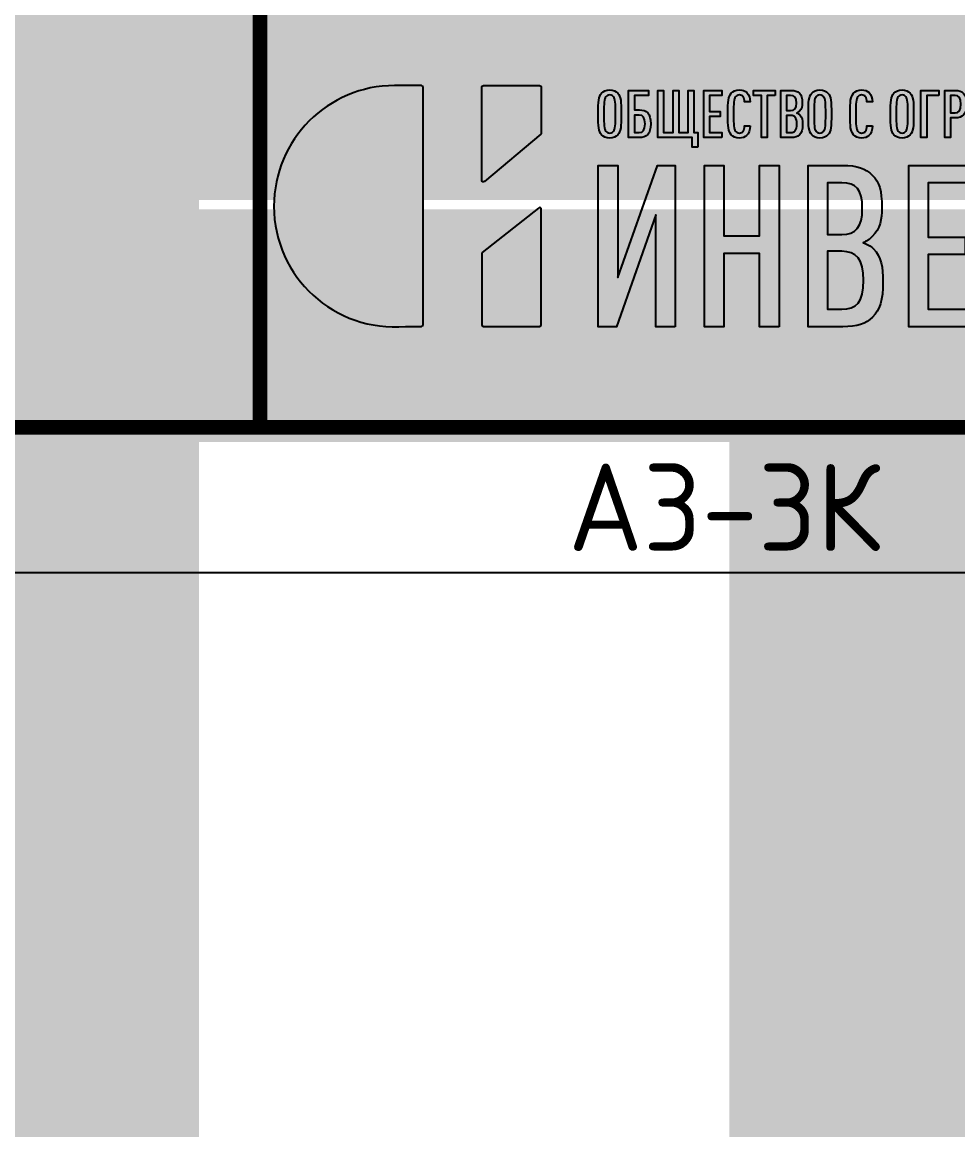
# Model space of a CAD drawing. Header units: metres. Extents: x 1981 to 7362, y 1229 to 3678.
# Drawn here: x 4463.56 to 4495.74, y 2856.93 to 2895.04 of the extents above; entities that cross this region are included whole.
import ezdxf
from ezdxf.enums import TextEntityAlignment as Align

# ---------------------------------------------------------------- set-up
doc = ezdxf.new("R2018")
doc.units = ezdxf.units.M
doc.layers.add('layer 1', color=7, linetype='Continuous')
doc.layers.add('Форматы', color=7, linetype='Continuous')
doc.styles.add('GOST-2.304_Type-B', font='GOST Common.ttf')
doc.styles.get("Standard").update_dxf_attribs({"font": 'GOST Common.ttf'})

# ---------------------------------------------------------------- blocks, each defined once
blk = doc.blocks.new('Лого')
h = blk.add_hatch(color=151)
h.set_gradient(color1=(158, 191, 227), color2=(46, 54, 92), tint=1, name='HEMISPHERICAL')
edge = h.paths.add_edge_path()
edge.add_spline(control_points=[(0.349, 0.4943), (-0.1909, 0.4468), (-0.6571, 0.8707), (-0.6571, 1.4146), (-0.6571, 1.4146), (-0.6571, 1.9249), (-0.2434, 2.3386), (0.2669, 2.3386), (0.2669, 2.3386), (0.2669, 2.3386), (0.4714, 2.3386), (0.4714, 2.3386), (0.4714, 2.3386), (0.4787, 2.3386), (0.4846, 2.3327), (0.4846, 2.3254), (0.4846, 2.3254), (0.4846, 2.3254), (0.4846, 0.5075), (0.4846, 0.5075), (0.4846, 0.5075), (0.4846, 0.5003), (0.4787, 0.4943), (0.4714, 0.4943), (0.4714, 0.4943), (0.4714, 0.4943), (0.3502, 0.4943), (0.3502, 0.4943), (0.3502, 0.4943), (0.3497, 0.4943), (0.3494, 0.4943), (0.349, 0.4943)], knot_values=[0, 0, 0, 0, 0.111111, 0.111111, 0.111111, 0.111211, 0.222222, 0.222222, 0.222222, 0.222322, 0.333333, 0.333333, 0.333333, 0.333433, 0.444444, 0.444444, 0.444444, 0.444544, 0.555556, 0.555556, 0.555556, 0.555656, 0.666667, 0.666667, 0.666667, 0.666767, 0.777778, 0.777778, 0.777778, 0.777878, 1, 1, 1, 1], degree=3, periodic=0)
edge = h.paths.add_edge_path()
edge.add_spline(control_points=[(0.9551, 1.604), (0.9551, 1.604), (1.3853, 1.966), (1.3853, 1.966), (1.3853, 1.966), (1.3884, 1.9686), (1.39, 1.972), (1.39, 1.9761), (1.39, 1.9761), (1.39, 1.9761), (1.39, 2.3254), (1.39, 2.3254), (1.39, 2.3254), (1.39, 2.3327), (1.3841, 2.3386), (1.3768, 2.3386), (1.3768, 2.3386), (1.3768, 2.3386), (0.9466, 2.3386), (0.9466, 2.3386), (0.9466, 2.3386), (0.9393, 2.3386), (0.9334, 2.3327), (0.9334, 2.3254), (0.9334, 2.3254), (0.9334, 2.3254), (0.9334, 1.6141), (0.9334, 1.6141), (0.9334, 1.6141), (0.9334, 1.6089), (0.9363, 1.6044), (0.941, 1.6021), (0.941, 1.6021), (0.9458, 1.5999), (0.9511, 1.6006), (0.9551, 1.604)], knot_values=[0, 0, 0, 0, 0.1, 0.1, 0.1, 0.1001, 0.2, 0.2, 0.2, 0.2001, 0.3, 0.3, 0.3, 0.3001, 0.4, 0.4, 0.4, 0.4001, 0.5, 0.5, 0.5, 0.5001, 0.6, 0.6, 0.6, 0.6001, 0.7, 0.7, 0.7, 0.7001, 0.8, 0.8, 0.8, 0.8001, 1, 1, 1, 1], degree=3, periodic=0)
edge = h.paths.add_edge_path()
edge.add_spline(control_points=[(0.9384, 1.0593), (0.9384, 1.0593), (1.3686, 1.4007), (1.3686, 1.4007), (1.3686, 1.4007), (1.3727, 1.4039), (1.3779, 1.4045), (1.3826, 1.4023), (1.3826, 1.4023), (1.3873, 1.4), (1.39, 1.3956), (1.39, 1.3904), (1.39, 1.3904), (1.39, 1.3904), (1.39, 0.5075), (1.39, 0.5075), (1.39, 0.5075), (1.39, 0.5003), (1.3841, 0.4943), (1.3768, 0.4943), (1.3768, 0.4943), (1.3768, 0.4943), (0.9466, 0.4943), (0.9466, 0.4943), (0.9466, 0.4943), (0.9393, 0.4943), (0.9334, 0.5003), (0.9334, 0.5075), (0.9334, 0.5075), (0.9334, 0.5075), (0.9334, 1.049), (0.9334, 1.049), (0.9334, 1.049), (0.9334, 1.0531), (0.9351, 1.0567), (0.9384, 1.0593)], knot_values=[0, 0, 0, 0, 0.1, 0.1, 0.1, 0.1001, 0.2, 0.2, 0.2, 0.2001, 0.3, 0.3, 0.3, 0.3001, 0.4, 0.4, 0.4, 0.4001, 0.5, 0.5, 0.5, 0.5001, 0.6, 0.6, 0.6, 0.6001, 0.7, 0.7, 0.7, 0.7001, 0.8, 0.8, 0.8, 0.8001, 1, 1, 1, 1], degree=3, periodic=0)
at = {"layer": 'layer 1', "color": 159}
for points, knots in [([(0.349, 0.4943), (-0.1909, 0.4468), (-0.6571, 0.8707), (-0.6571, 1.4146), (-0.6571, 1.4146), (-0.6571, 1.9249), (-0.2434, 2.3386), (0.2669, 2.3386), (0.2669, 2.3386), (0.2669, 2.3386), (0.4714, 2.3386), (0.4714, 2.3386), (0.4714, 2.3386), (0.4787, 2.3386), (0.4846, 2.3327), (0.4846, 2.3254), (0.4846, 2.3254), (0.4846, 2.3254), (0.4846, 0.5075), (0.4846, 0.5075), (0.4846, 0.5075), (0.4846, 0.5003), (0.4787, 0.4943), (0.4714, 0.4943), (0.4714, 0.4943), (0.4714, 0.4943), (0.3502, 0.4943), (0.3502, 0.4943), (0.3502, 0.4943), (0.3497, 0.4943), (0.3494, 0.4943), (0.349, 0.4943)], [0, 0, 0, 0, 0.111111, 0.111111, 0.111111, 0.111111, 0.222222, 0.222222, 0.222222, 0.222222, 0.333333, 0.333333, 0.333333, 0.333333, 0.444444, 0.444444, 0.444444, 0.444444, 0.555556, 0.555556, 0.555556, 0.555556, 0.666667, 0.666667, 0.666667, 0.666667, 0.777778, 0.777778, 0.777778, 0.777778, 1, 1, 1, 1]), ([(0.9551, 1.604), (0.9551, 1.604), (1.3853, 1.966), (1.3853, 1.966), (1.3853, 1.966), (1.3884, 1.9686), (1.39, 1.972), (1.39, 1.9761), (1.39, 1.9761), (1.39, 1.9761), (1.39, 2.3254), (1.39, 2.3254), (1.39, 2.3254), (1.39, 2.3327), (1.3841, 2.3386), (1.3768, 2.3386), (1.3768, 2.3386), (1.3768, 2.3386), (0.9466, 2.3386), (0.9466, 2.3386), (0.9466, 2.3386), (0.9393, 2.3386), (0.9334, 2.3327), (0.9334, 2.3254), (0.9334, 2.3254), (0.9334, 2.3254), (0.9334, 1.6141), (0.9334, 1.6141), (0.9334, 1.6141), (0.9334, 1.6089), (0.9363, 1.6044), (0.941, 1.6021), (0.941, 1.6021), (0.9458, 1.5999), (0.9511, 1.6006), (0.9551, 1.604)], [0, 0, 0, 0, 0.1, 0.1, 0.1, 0.1, 0.2, 0.2, 0.2, 0.2, 0.3, 0.3, 0.3, 0.3, 0.4, 0.4, 0.4, 0.4, 0.5, 0.5, 0.5, 0.5, 0.6, 0.6, 0.6, 0.6, 0.7, 0.7, 0.7, 0.7, 0.8, 0.8, 0.8, 0.8, 1, 1, 1, 1]), ([(2.0023, 2.1207), (2.0023, 2.2208), (1.9992, 2.2533), (1.9759, 2.2792), (1.9759, 2.2792), (1.9616, 2.2949), (1.9423, 2.3056), (1.9139, 2.3056), (1.9139, 2.3056), (1.8854, 2.3056), (1.8661, 2.2949), (1.8519, 2.2792), (1.8519, 2.2792), (1.8286, 2.2533), (1.8255, 2.2208), (1.8255, 2.1207), (1.8255, 2.1207), (1.8255, 2.0206), (1.8286, 1.9881), (1.8519, 1.9622), (1.8519, 1.9622), (1.8661, 1.9465), (1.8854, 1.9358), (1.9139, 1.9358), (1.9139, 1.9358), (1.9423, 1.9358), (1.9616, 1.9465), (1.9759, 1.9622), (1.9759, 1.9622), (1.9992, 1.9881), (2.0023, 2.0206), (2.0023, 2.1207)], [0, 0, 0, 0, 0.111111, 0.111111, 0.111111, 0.111111, 0.222222, 0.222222, 0.222222, 0.222222, 0.333333, 0.333333, 0.333333, 0.333333, 0.444444, 0.444444, 0.444444, 0.444444, 0.555556, 0.555556, 0.555556, 0.555556, 0.666667, 0.666667, 0.666667, 0.666667, 0.777778, 0.777778, 0.777778, 0.777778, 1, 1, 1, 1]), ([(2.2278, 2.046), (2.2278, 2.1263), (2.1958, 2.1522), (2.1409, 2.1522), (2.1409, 2.1522), (2.1409, 2.1522), (2.1023, 2.1522), (2.1023, 2.1522), (2.1023, 2.1522), (2.1023, 2.1522), (2.1023, 2.2624), (2.1023, 2.2624), (2.1023, 2.2624), (2.1023, 2.2624), (2.2115, 2.2624), (2.2115, 2.2624), (2.2115, 2.2624), (2.2115, 2.2624), (2.2115, 2.3015), (2.2115, 2.3015), (2.2115, 2.3015), (2.2115, 2.3015), (2.0586, 2.3015), (2.0586, 2.3015), (2.0586, 2.3015), (2.0586, 2.3015), (2.0586, 1.9399), (2.0586, 1.9399), (2.0586, 1.9399), (2.0586, 1.9399), (2.1409, 1.9399), (2.1409, 1.9399), (2.1409, 1.9399), (2.1953, 1.9399), (2.2278, 1.9663), (2.2278, 2.046)], [0, 0, 0, 0, 0.1, 0.1, 0.1, 0.1, 0.2, 0.2, 0.2, 0.2, 0.3, 0.3, 0.3, 0.3, 0.4, 0.4, 0.4, 0.4, 0.5, 0.5, 0.5, 0.5, 0.6, 0.6, 0.6, 0.6, 0.7, 0.7, 0.7, 0.7, 0.8, 0.8, 0.8, 0.8, 1, 1, 1, 1]), ([(2.5874, 1.8678), (2.5874, 1.8678), (2.5874, 1.979), (2.5874, 1.979), (2.5874, 1.979), (2.5874, 1.979), (2.5589, 1.979), (2.5589, 1.979), (2.5589, 1.979), (2.5589, 1.979), (2.5589, 2.3015), (2.5589, 2.3015), (2.5589, 2.3015), (2.5589, 2.3015), (2.5153, 2.3015), (2.5153, 2.3015), (2.5153, 2.3015), (2.5153, 2.3015), (2.5153, 1.979), (2.5153, 1.979), (2.5153, 1.979), (2.5153, 1.979), (2.4421, 1.979), (2.4421, 1.979), (2.4421, 1.979), (2.4421, 1.979), (2.4421, 2.3015), (2.4421, 2.3015), (2.4421, 2.3015), (2.4421, 2.3015), (2.3984, 2.3015), (2.3984, 2.3015), (2.3984, 2.3015), (2.3984, 2.3015), (2.3984, 1.979), (2.3984, 1.979), (2.3984, 1.979), (2.3984, 1.979), (2.3253, 1.979), (2.3253, 1.979), (2.3253, 1.979), (2.3253, 1.979), (2.3253, 2.3015), (2.3253, 2.3015), (2.3253, 2.3015), (2.3253, 2.3015), (2.2816, 2.3015), (2.2816, 2.3015), (2.2816, 2.3015), (2.2816, 2.3015), (2.2816, 1.9399), (2.2816, 1.9399), (2.2816, 1.9399), (2.2816, 1.9399), (2.5457, 1.9399), (2.5457, 1.9399), (2.5457, 1.9399), (2.5457, 1.9399), (2.5457, 1.8678), (2.5457, 1.8678), (2.5457, 1.8678), (2.5457, 1.8678), (2.5874, 1.8678), (2.5874, 1.8678)], [0, 0, 0, 0, 0.058824, 0.058824, 0.058824, 0.058824, 0.117647, 0.117647, 0.117647, 0.117647, 0.176471, 0.176471, 0.176471, 0.176471, 0.235294, 0.235294, 0.235294, 0.235294, 0.294118, 0.294118, 0.294118, 0.294118, 0.352941, 0.352941, 0.352941, 0.352941, 0.411765, 0.411765, 0.411765, 0.411765, 0.470588, 0.470588, 0.470588, 0.470588, 0.529412, 0.529412, 0.529412, 0.529412, 0.588235, 0.588235, 0.588235, 0.588235, 0.647059, 0.647059, 0.647059, 0.647059, 0.705882, 0.705882, 0.705882, 0.705882, 0.764706, 0.764706, 0.764706, 0.764706, 0.823529, 0.823529, 0.823529, 0.823529, 0.882353, 0.882353, 0.882353, 0.882353, 1, 1, 1, 1]), ([(2.7733, 1.9399), (2.7733, 1.9399), (2.7733, 1.979), (2.7733, 1.979), (2.7733, 1.979), (2.7733, 1.979), (2.6773, 1.979), (2.6773, 1.979), (2.6773, 1.979), (2.6773, 1.979), (2.6773, 2.1019), (2.6773, 2.1019), (2.6773, 2.1019), (2.6773, 2.1019), (2.7601, 2.1019), (2.7601, 2.1019), (2.7601, 2.1019), (2.7601, 2.1019), (2.7601, 2.141), (2.7601, 2.141), (2.7601, 2.141), (2.7601, 2.141), (2.6773, 2.141), (2.6773, 2.141), (2.6773, 2.141), (2.6773, 2.141), (2.6773, 2.2624), (2.6773, 2.2624), (2.6773, 2.2624), (2.6773, 2.2624), (2.7733, 2.2624), (2.7733, 2.2624), (2.7733, 2.2624), (2.7733, 2.2624), (2.7733, 2.3015), (2.7733, 2.3015), (2.7733, 2.3015), (2.7733, 2.3015), (2.6336, 2.3015), (2.6336, 2.3015), (2.6336, 2.3015), (2.6336, 2.3015), (2.6336, 1.9399), (2.6336, 1.9399), (2.6336, 1.9399), (2.6336, 1.9399), (2.7733, 1.9399), (2.7733, 1.9399)], [0, 0, 0, 0, 0.076923, 0.076923, 0.076923, 0.076923, 0.153846, 0.153846, 0.153846, 0.153846, 0.230769, 0.230769, 0.230769, 0.230769, 0.307692, 0.307692, 0.307692, 0.307692, 0.384615, 0.384615, 0.384615, 0.384615, 0.461538, 0.461538, 0.461538, 0.461538, 0.538462, 0.538462, 0.538462, 0.538462, 0.615385, 0.615385, 0.615385, 0.615385, 0.692308, 0.692308, 0.692308, 0.692308, 0.769231, 0.769231, 0.769231, 0.769231, 0.846154, 0.846154, 0.846154, 0.846154, 1, 1, 1, 1]), ([(2.9897, 2.0293), (2.9897, 2.0293), (2.9465, 2.0293), (2.9465, 2.0293), (2.9465, 2.0293), (2.946, 2.014), (2.9429, 1.9983), (2.9348, 1.9876), (2.9348, 1.9876), (2.9292, 1.9805), (2.9201, 1.9749), (2.9064, 1.9749), (2.9064, 1.9749), (2.8921, 1.9749), (2.8825, 1.9805), (2.8764, 1.9886), (2.8764, 1.9886), (2.8637, 2.0059), (2.8617, 2.0349), (2.8617, 2.1207), (2.8617, 2.1207), (2.8617, 2.2065), (2.8637, 2.2355), (2.8764, 2.2528), (2.8764, 2.2528), (2.8825, 2.2609), (2.8921, 2.2665), (2.9064, 2.2665), (2.9064, 2.2665), (2.9201, 2.2665), (2.9292, 2.2609), (2.9348, 2.2538), (2.9348, 2.2538), (2.9434, 2.2431), (2.946, 2.2279), (2.9465, 2.2126), (2.9465, 2.2126), (2.9465, 2.2126), (2.9897, 2.2126), (2.9897, 2.2126), (2.9897, 2.2126), (2.9891, 2.2421), (2.9805, 2.268), (2.9638, 2.2843), (2.9638, 2.2843), (2.9495, 2.298), (2.9318, 2.3056), (2.9064, 2.3056), (2.9064, 2.3056), (2.8779, 2.3056), (2.8581, 2.2949), (2.8444, 2.2792), (2.8444, 2.2792), (2.8205, 2.2517), (2.818, 2.2208), (2.818, 2.1207), (2.818, 2.1207), (2.818, 2.0206), (2.8205, 1.9897), (2.8444, 1.9622), (2.8444, 1.9622), (2.8581, 1.9465), (2.8779, 1.9358), (2.9064, 1.9358), (2.9064, 1.9358), (2.9302, 1.9358), (2.948, 1.9429), (2.9622, 1.9556), (2.9622, 1.9556), (2.98, 1.9719), (2.9891, 1.9988), (2.9897, 2.0293)], [0, 0, 0, 0, 0.052632, 0.052632, 0.052632, 0.052632, 0.105263, 0.105263, 0.105263, 0.105263, 0.157895, 0.157895, 0.157895, 0.157895, 0.210526, 0.210526, 0.210526, 0.210526, 0.263158, 0.263158, 0.263158, 0.263158, 0.315789, 0.315789, 0.315789, 0.315789, 0.368421, 0.368421, 0.368421, 0.368421, 0.421053, 0.421053, 0.421053, 0.421053, 0.473684, 0.473684, 0.473684, 0.473684, 0.526316, 0.526316, 0.526316, 0.526316, 0.578947, 0.578947, 0.578947, 0.578947, 0.631579, 0.631579, 0.631579, 0.631579, 0.684211, 0.684211, 0.684211, 0.684211, 0.736842, 0.736842, 0.736842, 0.736842, 0.789474, 0.789474, 0.789474, 0.789474, 0.842105, 0.842105, 0.842105, 0.842105, 0.894737, 0.894737, 0.894737, 0.894737, 1, 1, 1, 1]), ([(3.1796, 2.2624), (3.1796, 2.2624), (3.1796, 2.3015), (3.1796, 2.3015), (3.1796, 2.3015), (3.1796, 2.3015), (3.0145, 2.3015), (3.0145, 2.3015), (3.0145, 2.3015), (3.0145, 2.3015), (3.0145, 2.2624), (3.0145, 2.2624), (3.0145, 2.2624), (3.0145, 2.2624), (3.0755, 2.2624), (3.0755, 2.2624), (3.0755, 2.2624), (3.0755, 2.2624), (3.0755, 1.9399), (3.0755, 1.9399), (3.0755, 1.9399), (3.0755, 1.9399), (3.1192, 1.9399), (3.1192, 1.9399), (3.1192, 1.9399), (3.1192, 1.9399), (3.1192, 2.2624), (3.1192, 2.2624), (3.1192, 2.2624), (3.1192, 2.2624), (3.1796, 2.2624), (3.1796, 2.2624)], [0, 0, 0, 0, 0.111111, 0.111111, 0.111111, 0.111111, 0.222222, 0.222222, 0.222222, 0.222222, 0.333333, 0.333333, 0.333333, 0.333333, 0.444444, 0.444444, 0.444444, 0.444444, 0.555556, 0.555556, 0.555556, 0.555556, 0.666667, 0.666667, 0.666667, 0.666667, 0.777778, 0.777778, 0.777778, 0.777778, 1, 1, 1, 1]), ([(3.3904, 2.0415), (3.3904, 2.0725), (3.3874, 2.0968), (3.3686, 2.1151), (3.3686, 2.1151), (3.3625, 2.1207), (3.3543, 2.1258), (3.3462, 2.1283), (3.3462, 2.1283), (3.3533, 2.1314), (3.3604, 2.1359), (3.3665, 2.142), (3.3665, 2.142), (3.3843, 2.1593), (3.3879, 2.1806), (3.3879, 2.2065), (3.3879, 2.2065), (3.3879, 2.2457), (3.3823, 2.2634), (3.3665, 2.2797), (3.3665, 2.2797), (3.3518, 2.2949), (3.3325, 2.3015), (3.3005, 2.3015), (3.3005, 2.3015), (3.3005, 2.3015), (3.2228, 2.3015), (3.2228, 2.3015), (3.2228, 2.3015), (3.2228, 2.3015), (3.2228, 1.9399), (3.2228, 1.9399), (3.2228, 1.9399), (3.2228, 1.9399), (3.3005, 1.9399), (3.3005, 1.9399), (3.3005, 1.9399), (3.3325, 1.9399), (3.3523, 1.9465), (3.367, 1.9617), (3.367, 1.9617), (3.3833, 1.9785), (3.3904, 1.9978), (3.3904, 2.0415)], [0, 0, 0, 0, 0.083333, 0.083333, 0.083333, 0.083333, 0.166667, 0.166667, 0.166667, 0.166667, 0.25, 0.25, 0.25, 0.25, 0.333333, 0.333333, 0.333333, 0.333333, 0.416667, 0.416667, 0.416667, 0.416667, 0.5, 0.5, 0.5, 0.5, 0.583333, 0.583333, 0.583333, 0.583333, 0.666667, 0.666667, 0.666667, 0.666667, 0.75, 0.75, 0.75, 0.75, 0.833333, 0.833333, 0.833333, 0.833333, 1, 1, 1, 1]), ([(3.6114, 2.1207), (3.6114, 2.2208), (3.6083, 2.2533), (3.5849, 2.2792), (3.5849, 2.2792), (3.5707, 2.2949), (3.5514, 2.3056), (3.523, 2.3056), (3.523, 2.3056), (3.4945, 2.3056), (3.4752, 2.2949), (3.461, 2.2792), (3.461, 2.2792), (3.4376, 2.2533), (3.4346, 2.2208), (3.4346, 2.1207), (3.4346, 2.1207), (3.4346, 2.0206), (3.4376, 1.9881), (3.461, 1.9622), (3.461, 1.9622), (3.4752, 1.9465), (3.4945, 1.9358), (3.523, 1.9358), (3.523, 1.9358), (3.5514, 1.9358), (3.5707, 1.9465), (3.5849, 1.9622), (3.5849, 1.9622), (3.6083, 1.9881), (3.6114, 2.0206), (3.6114, 2.1207)], [0, 0, 0, 0, 0.111111, 0.111111, 0.111111, 0.111111, 0.222222, 0.222222, 0.222222, 0.222222, 0.333333, 0.333333, 0.333333, 0.333333, 0.444444, 0.444444, 0.444444, 0.444444, 0.555556, 0.555556, 0.555556, 0.555556, 0.666667, 0.666667, 0.666667, 0.666667, 0.777778, 0.777778, 0.777778, 0.777778, 1, 1, 1, 1]), ([(3.9258, 2.0293), (3.9258, 2.0293), (3.8826, 2.0293), (3.8826, 2.0293), (3.8826, 2.0293), (3.8821, 2.014), (3.879, 1.9983), (3.8709, 1.9876), (3.8709, 1.9876), (3.8653, 1.9805), (3.8562, 1.9749), (3.8425, 1.9749), (3.8425, 1.9749), (3.8282, 1.9749), (3.8186, 1.9805), (3.8125, 1.9886), (3.8125, 1.9886), (3.7998, 2.0059), (3.7978, 2.0349), (3.7978, 2.1207), (3.7978, 2.1207), (3.7978, 2.2065), (3.7998, 2.2355), (3.8125, 2.2528), (3.8125, 2.2528), (3.8186, 2.2609), (3.8282, 2.2665), (3.8425, 2.2665), (3.8425, 2.2665), (3.8562, 2.2665), (3.8653, 2.2609), (3.8709, 2.2538), (3.8709, 2.2538), (3.8795, 2.2431), (3.8821, 2.2279), (3.8826, 2.2126), (3.8826, 2.2126), (3.8826, 2.2126), (3.9258, 2.2126), (3.9258, 2.2126), (3.9258, 2.2126), (3.9252, 2.2421), (3.9166, 2.268), (3.8999, 2.2843), (3.8999, 2.2843), (3.8856, 2.298), (3.8679, 2.3056), (3.8425, 2.3056), (3.8425, 2.3056), (3.814, 2.3056), (3.7942, 2.2949), (3.7805, 2.2792), (3.7805, 2.2792), (3.7566, 2.2517), (3.7541, 2.2208), (3.7541, 2.1207), (3.7541, 2.1207), (3.7541, 2.0206), (3.7566, 1.9897), (3.7805, 1.9622), (3.7805, 1.9622), (3.7942, 1.9465), (3.814, 1.9358), (3.8425, 1.9358), (3.8425, 1.9358), (3.8663, 1.9358), (3.8841, 1.9429), (3.8983, 1.9556), (3.8983, 1.9556), (3.9161, 1.9719), (3.9252, 1.9988), (3.9258, 2.0293)], [0, 0, 0, 0, 0.052632, 0.052632, 0.052632, 0.052632, 0.105263, 0.105263, 0.105263, 0.105263, 0.157895, 0.157895, 0.157895, 0.157895, 0.210526, 0.210526, 0.210526, 0.210526, 0.263158, 0.263158, 0.263158, 0.263158, 0.315789, 0.315789, 0.315789, 0.315789, 0.368421, 0.368421, 0.368421, 0.368421, 0.421053, 0.421053, 0.421053, 0.421053, 0.473684, 0.473684, 0.473684, 0.473684, 0.526316, 0.526316, 0.526316, 0.526316, 0.578947, 0.578947, 0.578947, 0.578947, 0.631579, 0.631579, 0.631579, 0.631579, 0.684211, 0.684211, 0.684211, 0.684211, 0.736842, 0.736842, 0.736842, 0.736842, 0.789474, 0.789474, 0.789474, 0.789474, 0.842105, 0.842105, 0.842105, 0.842105, 0.894737, 0.894737, 0.894737, 0.894737, 1, 1, 1, 1]), ([(4.2407, 2.1207), (4.2407, 2.2208), (4.2376, 2.2533), (4.2143, 2.2792), (4.2143, 2.2792), (4.2, 2.2949), (4.1807, 2.3056), (4.1523, 2.3056), (4.1523, 2.3056), (4.1238, 2.3056), (4.1045, 2.2949), (4.0903, 2.2792), (4.0903, 2.2792), (4.067, 2.2533), (4.0639, 2.2208), (4.0639, 2.1207), (4.0639, 2.1207), (4.0639, 2.0206), (4.067, 1.9881), (4.0903, 1.9622), (4.0903, 1.9622), (4.1045, 1.9465), (4.1238, 1.9358), (4.1523, 1.9358), (4.1523, 1.9358), (4.1807, 1.9358), (4.2, 1.9465), (4.2143, 1.9622), (4.2143, 1.9622), (4.2376, 1.9881), (4.2407, 2.0206), (4.2407, 2.1207)], [0, 0, 0, 0, 0.111111, 0.111111, 0.111111, 0.111111, 0.222222, 0.222222, 0.222222, 0.222222, 0.333333, 0.333333, 0.333333, 0.333333, 0.444444, 0.444444, 0.444444, 0.444444, 0.555556, 0.555556, 0.555556, 0.555556, 0.666667, 0.666667, 0.666667, 0.666667, 0.777778, 0.777778, 0.777778, 0.777778, 1, 1, 1, 1]), ([(4.4337, 2.2624), (4.4337, 2.2624), (4.4337, 2.3015), (4.4337, 2.3015), (4.4337, 2.3015), (4.4337, 2.3015), (4.297, 2.3015), (4.297, 2.3015), (4.297, 2.3015), (4.297, 2.3015), (4.297, 1.9399), (4.297, 1.9399), (4.297, 1.9399), (4.297, 1.9399), (4.3407, 1.9399), (4.3407, 1.9399), (4.3407, 1.9399), (4.3407, 1.9399), (4.3407, 2.2624), (4.3407, 2.2624), (4.3407, 2.2624), (4.3407, 2.2624), (4.4337, 2.2624), (4.4337, 2.2624)], [0, 0, 0, 0, 0.142857, 0.142857, 0.142857, 0.142857, 0.285714, 0.285714, 0.285714, 0.285714, 0.428571, 0.428571, 0.428571, 0.428571, 0.571429, 0.571429, 0.571429, 0.571429, 0.714286, 0.714286, 0.714286, 0.714286, 1, 1, 1, 1]), ([(4.6455, 2.1959), (4.6455, 2.2761), (4.6145, 2.3015), (4.5596, 2.3015), (4.5596, 2.3015), (4.5596, 2.3015), (4.4784, 2.3015), (4.4784, 2.3015), (4.4784, 2.3015), (4.4784, 2.3015), (4.4784, 1.9399), (4.4784, 1.9399), (4.4784, 1.9399), (4.4784, 1.9399), (4.522, 1.9399), (4.522, 1.9399), (4.522, 1.9399), (4.522, 1.9399), (4.522, 2.0907), (4.522, 2.0907), (4.522, 2.0907), (4.522, 2.0907), (4.5596, 2.0907), (4.5596, 2.0907), (4.5596, 2.0907), (4.6135, 2.0907), (4.6455, 2.1166), (4.6455, 2.1959)], [0, 0, 0, 0, 0.125, 0.125, 0.125, 0.125, 0.25, 0.25, 0.25, 0.25, 0.375, 0.375, 0.375, 0.375, 0.5, 0.5, 0.5, 0.5, 0.625, 0.625, 0.625, 0.625, 0.75, 0.75, 0.75, 0.75, 1, 1, 1, 1]), ([(1.9586, 2.1207), (1.9586, 2.0349), (1.956, 2.0059), (1.9433, 1.9886), (1.9433, 1.9886), (1.9372, 1.9805), (1.9281, 1.9749), (1.9139, 1.9749), (1.9139, 1.9749), (1.8997, 1.9749), (1.89, 1.9805), (1.8839, 1.9886), (1.8839, 1.9886), (1.8712, 2.0059), (1.8692, 2.0349), (1.8692, 2.1207), (1.8692, 2.1207), (1.8692, 2.2065), (1.8712, 2.2355), (1.8839, 2.2528), (1.8839, 2.2528), (1.89, 2.2609), (1.8997, 2.2665), (1.9139, 2.2665), (1.9139, 2.2665), (1.9281, 2.2665), (1.9372, 2.2609), (1.9433, 2.2528), (1.9433, 2.2528), (1.956, 2.2355), (1.9586, 2.2065), (1.9586, 2.1207)], [0, 0, 0, 0, 0.111111, 0.111111, 0.111111, 0.111111, 0.222222, 0.222222, 0.222222, 0.222222, 0.333333, 0.333333, 0.333333, 0.333333, 0.444444, 0.444444, 0.444444, 0.444444, 0.555556, 0.555556, 0.555556, 0.555556, 0.666667, 0.666667, 0.666667, 0.666667, 0.777778, 0.777778, 0.777778, 0.777778, 1, 1, 1, 1]), ([(3.3442, 2.2045), (3.3442, 2.1634), (3.3295, 2.1466), (3.2985, 2.1466), (3.2985, 2.1466), (3.2985, 2.1466), (3.2665, 2.1466), (3.2665, 2.1466), (3.2665, 2.1466), (3.2665, 2.1466), (3.2665, 2.2624), (3.2665, 2.2624), (3.2665, 2.2624), (3.2665, 2.2624), (3.2985, 2.2624), (3.2985, 2.2624), (3.2985, 2.2624), (3.33, 2.2624), (3.3442, 2.2482), (3.3442, 2.2045)], [0, 0, 0, 0, 0.166667, 0.166667, 0.166667, 0.166667, 0.333333, 0.333333, 0.333333, 0.333333, 0.5, 0.5, 0.5, 0.5, 0.666667, 0.666667, 0.666667, 0.666667, 1, 1, 1, 1]), ([(3.5677, 2.1207), (3.5677, 2.0349), (3.5651, 2.0059), (3.5524, 1.9886), (3.5524, 1.9886), (3.5463, 1.9805), (3.5372, 1.9749), (3.523, 1.9749), (3.523, 1.9749), (3.5088, 1.9749), (3.4991, 1.9805), (3.493, 1.9886), (3.493, 1.9886), (3.4803, 2.0059), (3.4783, 2.0349), (3.4783, 2.1207), (3.4783, 2.1207), (3.4783, 2.2065), (3.4803, 2.2355), (3.493, 2.2528), (3.493, 2.2528), (3.4991, 2.2609), (3.5088, 2.2665), (3.523, 2.2665), (3.523, 2.2665), (3.5372, 2.2665), (3.5463, 2.2609), (3.5524, 2.2528), (3.5524, 2.2528), (3.5651, 2.2355), (3.5677, 2.2065), (3.5677, 2.1207)], [0, 0, 0, 0, 0.111111, 0.111111, 0.111111, 0.111111, 0.222222, 0.222222, 0.222222, 0.222222, 0.333333, 0.333333, 0.333333, 0.333333, 0.444444, 0.444444, 0.444444, 0.444444, 0.555556, 0.555556, 0.555556, 0.555556, 0.666667, 0.666667, 0.666667, 0.666667, 0.777778, 0.777778, 0.777778, 0.777778, 1, 1, 1, 1]), ([(4.197, 2.1207), (4.197, 2.0349), (4.1944, 2.0059), (4.1817, 1.9886), (4.1817, 1.9886), (4.1756, 1.9805), (4.1665, 1.9749), (4.1523, 1.9749), (4.1523, 1.9749), (4.1381, 1.9749), (4.1284, 1.9805), (4.1223, 1.9886), (4.1223, 1.9886), (4.1096, 2.0059), (4.1076, 2.0349), (4.1076, 2.1207), (4.1076, 2.1207), (4.1076, 2.2065), (4.1096, 2.2355), (4.1223, 2.2528), (4.1223, 2.2528), (4.1284, 2.2609), (4.1381, 2.2665), (4.1523, 2.2665), (4.1523, 2.2665), (4.1665, 2.2665), (4.1756, 2.2609), (4.1817, 2.2528), (4.1817, 2.2528), (4.1944, 2.2355), (4.197, 2.2065), (4.197, 2.1207)], [0, 0, 0, 0, 0.111111, 0.111111, 0.111111, 0.111111, 0.222222, 0.222222, 0.222222, 0.222222, 0.333333, 0.333333, 0.333333, 0.333333, 0.444444, 0.444444, 0.444444, 0.444444, 0.555556, 0.555556, 0.555556, 0.555556, 0.666667, 0.666667, 0.666667, 0.666667, 0.777778, 0.777778, 0.777778, 0.777778, 1, 1, 1, 1]), ([(4.6018, 2.1959), (4.6018, 2.1476), (4.5876, 2.1298), (4.5581, 2.1298), (4.5581, 2.1298), (4.5581, 2.1298), (4.522, 2.1298), (4.522, 2.1298), (4.522, 2.1298), (4.522, 2.1298), (4.522, 2.2624), (4.522, 2.2624), (4.522, 2.2624), (4.522, 2.2624), (4.5581, 2.2624), (4.5581, 2.2624), (4.5581, 2.2624), (4.5876, 2.2624), (4.6018, 2.2446), (4.6018, 2.1959)], [0, 0, 0, 0, 0.166667, 0.166667, 0.166667, 0.166667, 0.333333, 0.333333, 0.333333, 0.333333, 0.5, 0.5, 0.5, 0.5, 0.666667, 0.666667, 0.666667, 0.666667, 1, 1, 1, 1]), ([(2.1841, 2.046), (2.1841, 1.9973), (2.1689, 1.979), (2.1404, 1.979), (2.1404, 1.979), (2.1404, 1.979), (2.1023, 1.979), (2.1023, 1.979), (2.1023, 1.979), (2.1023, 1.979), (2.1023, 2.1126), (2.1023, 2.1126), (2.1023, 2.1126), (2.1023, 2.1126), (2.1404, 2.1126), (2.1404, 2.1126), (2.1404, 2.1126), (2.1689, 2.1126), (2.1841, 2.0948), (2.1841, 2.046)], [0, 0, 0, 0, 0.166667, 0.166667, 0.166667, 0.166667, 0.333333, 0.333333, 0.333333, 0.333333, 0.5, 0.5, 0.5, 0.5, 0.666667, 0.666667, 0.666667, 0.666667, 1, 1, 1, 1]), ([(3.3467, 2.044), (3.3467, 1.9942), (3.331, 1.979), (3.298, 1.979), (3.298, 1.979), (3.298, 1.979), (3.2665, 1.979), (3.2665, 1.979), (3.2665, 1.979), (3.2665, 1.979), (3.2665, 2.109), (3.2665, 2.109), (3.2665, 2.109), (3.2665, 2.109), (3.298, 2.109), (3.298, 2.109), (3.298, 2.109), (3.3305, 2.109), (3.3467, 2.0907), (3.3467, 2.044)], [0, 0, 0, 0, 0.166667, 0.166667, 0.166667, 0.166667, 0.333333, 0.333333, 0.333333, 0.333333, 0.5, 0.5, 0.5, 0.5, 0.666667, 0.666667, 0.666667, 0.666667, 1, 1, 1, 1]), ([(2.416, 0.4914), (2.416, 0.4914), (2.416, 1.7272), (2.416, 1.7272), (2.416, 1.7272), (2.416, 1.7272), (2.2789, 1.7272), (2.2789, 1.7272), (2.2789, 1.7272), (2.2789, 1.7272), (1.9752, 0.8681), (1.9752, 0.8681), (1.9752, 0.8681), (1.9752, 0.8681), (1.9752, 1.7272), (1.9752, 1.7272), (1.9752, 1.7272), (1.9752, 1.7272), (1.826, 1.7272), (1.826, 1.7272), (1.826, 1.7272), (1.826, 1.7272), (1.826, 0.4914), (1.826, 0.4914), (1.826, 0.4914), (1.826, 0.4914), (1.9648, 0.4914), (1.9648, 0.4914), (1.9648, 0.4914), (1.9648, 0.4914), (2.2668, 1.3488), (2.2668, 1.3488), (2.2668, 1.3488), (2.2668, 1.3488), (2.2668, 0.4914), (2.2668, 0.4914), (2.2668, 0.4914), (2.2668, 0.4914), (2.416, 0.4914), (2.416, 0.4914)], [0, 0, 0, 0, 0.090909, 0.090909, 0.090909, 0.090909, 0.181818, 0.181818, 0.181818, 0.181818, 0.272727, 0.272727, 0.272727, 0.272727, 0.363636, 0.363636, 0.363636, 0.363636, 0.454545, 0.454545, 0.454545, 0.454545, 0.545455, 0.545455, 0.545455, 0.545455, 0.636364, 0.636364, 0.636364, 0.636364, 0.727273, 0.727273, 0.727273, 0.727273, 0.818182, 0.818182, 0.818182, 0.818182, 1, 1, 1, 1]), ([(3.211, 0.4914), (3.211, 0.4914), (3.211, 1.7272), (3.211, 1.7272), (3.211, 1.7272), (3.211, 1.7272), (3.0617, 1.7272), (3.0617, 1.7272), (3.0617, 1.7272), (3.0617, 1.7272), (3.0617, 1.1874), (3.0617, 1.1874), (3.0617, 1.1874), (3.0617, 1.1874), (2.7875, 1.1874), (2.7875, 1.1874), (2.7875, 1.1874), (2.7875, 1.1874), (2.7875, 1.7272), (2.7875, 1.7272), (2.7875, 1.7272), (2.7875, 1.7272), (2.6382, 1.7272), (2.6382, 1.7272), (2.6382, 1.7272), (2.6382, 1.7272), (2.6382, 0.4914), (2.6382, 0.4914), (2.6382, 0.4914), (2.6382, 0.4914), (2.7875, 0.4914), (2.7875, 0.4914), (2.7875, 0.4914), (2.7875, 0.4914), (2.7875, 1.052), (2.7875, 1.052), (2.7875, 1.052), (2.7875, 1.052), (3.0617, 1.052), (3.0617, 1.052), (3.0617, 1.052), (3.0617, 1.052), (3.0617, 0.4914), (3.0617, 0.4914), (3.0617, 0.4914), (3.0617, 0.4914), (3.211, 0.4914), (3.211, 0.4914)], [0, 0, 0, 0, 0.076923, 0.076923, 0.076923, 0.076923, 0.153846, 0.153846, 0.153846, 0.153846, 0.230769, 0.230769, 0.230769, 0.230769, 0.307692, 0.307692, 0.307692, 0.307692, 0.384615, 0.384615, 0.384615, 0.384615, 0.461538, 0.461538, 0.461538, 0.461538, 0.538462, 0.538462, 0.538462, 0.538462, 0.615385, 0.615385, 0.615385, 0.615385, 0.692308, 0.692308, 0.692308, 0.692308, 0.769231, 0.769231, 0.769231, 0.769231, 0.846154, 0.846154, 0.846154, 0.846154, 1, 1, 1, 1]), ([(4.0059, 0.8385), (4.0059, 0.9444), (3.9954, 1.0277), (3.9312, 1.0902), (3.9312, 1.0902), (3.9104, 1.1093), (3.8826, 1.1267), (3.8549, 1.1353), (3.8549, 1.1353), (3.8792, 1.1457), (3.9035, 1.1614), (3.9243, 1.1822), (3.9243, 1.1822), (3.985, 1.2412), (3.9972, 1.3141), (3.9972, 1.4026), (3.9972, 1.4026), (3.9972, 1.5363), (3.9781, 1.597), (3.9243, 1.6525), (3.9243, 1.6525), (3.8739, 1.7046), (3.808, 1.7272), (3.6987, 1.7272), (3.6987, 1.7272), (3.6987, 1.7272), (3.4331, 1.7272), (3.4331, 1.7272), (3.4331, 1.7272), (3.4331, 1.7272), (3.4331, 0.4914), (3.4331, 0.4914), (3.4331, 0.4914), (3.4331, 0.4914), (3.6987, 0.4914), (3.6987, 0.4914), (3.6987, 0.4914), (3.808, 0.4914), (3.8757, 0.514), (3.926, 0.5661), (3.926, 0.5661), (3.9816, 0.6233), (4.0059, 0.6893), (4.0059, 0.8385)], [0, 0, 0, 0, 0.083333, 0.083333, 0.083333, 0.083333, 0.166667, 0.166667, 0.166667, 0.166667, 0.25, 0.25, 0.25, 0.25, 0.333333, 0.333333, 0.333333, 0.333333, 0.416667, 0.416667, 0.416667, 0.416667, 0.5, 0.5, 0.5, 0.5, 0.583333, 0.583333, 0.583333, 0.583333, 0.666667, 0.666667, 0.666667, 0.666667, 0.75, 0.75, 0.75, 0.75, 0.833333, 0.833333, 0.833333, 0.833333, 1, 1, 1, 1]), ([(4.681, 0.4914), (4.681, 0.4914), (4.681, 0.6251), (4.681, 0.6251), (4.681, 0.6251), (4.681, 0.6251), (4.353, 0.6251), (4.353, 0.6251), (4.353, 0.6251), (4.353, 0.6251), (4.353, 1.0451), (4.353, 1.0451), (4.353, 1.0451), (4.353, 1.0451), (4.6359, 1.0451), (4.6359, 1.0451), (4.6359, 1.0451), (4.6359, 1.0451), (4.6359, 1.1787), (4.6359, 1.1787), (4.6359, 1.1787), (4.6359, 1.1787), (4.353, 1.1787), (4.353, 1.1787), (4.353, 1.1787), (4.353, 1.1787), (4.353, 1.5935), (4.353, 1.5935), (4.353, 1.5935), (4.353, 1.5935), (4.681, 1.5935), (4.681, 1.5935), (4.681, 1.5935), (4.681, 1.5935), (4.681, 1.7272), (4.681, 1.7272), (4.681, 1.7272), (4.681, 1.7272), (4.2037, 1.7272), (4.2037, 1.7272), (4.2037, 1.7272), (4.2037, 1.7272), (4.2037, 0.4914), (4.2037, 0.4914), (4.2037, 0.4914), (4.2037, 0.4914), (4.681, 0.4914), (4.681, 0.4914)], [0, 0, 0, 0, 0.076923, 0.076923, 0.076923, 0.076923, 0.153846, 0.153846, 0.153846, 0.153846, 0.230769, 0.230769, 0.230769, 0.230769, 0.307692, 0.307692, 0.307692, 0.307692, 0.384615, 0.384615, 0.384615, 0.384615, 0.461538, 0.461538, 0.461538, 0.461538, 0.538462, 0.538462, 0.538462, 0.538462, 0.615385, 0.615385, 0.615385, 0.615385, 0.692308, 0.692308, 0.692308, 0.692308, 0.769231, 0.769231, 0.769231, 0.769231, 0.846154, 0.846154, 0.846154, 0.846154, 1, 1, 1, 1]), ([(3.8479, 1.3957), (3.8479, 1.2551), (3.7976, 1.1978), (3.6917, 1.1978), (3.6917, 1.1978), (3.6917, 1.1978), (3.5824, 1.1978), (3.5824, 1.1978), (3.5824, 1.1978), (3.5824, 1.1978), (3.5824, 1.5935), (3.5824, 1.5935), (3.5824, 1.5935), (3.5824, 1.5935), (3.6917, 1.5935), (3.6917, 1.5935), (3.6917, 1.5935), (3.7993, 1.5935), (3.8479, 1.5449), (3.8479, 1.3957)], [0, 0, 0, 0, 0.166667, 0.166667, 0.166667, 0.166667, 0.333333, 0.333333, 0.333333, 0.333333, 0.5, 0.5, 0.5, 0.5, 0.666667, 0.666667, 0.666667, 0.666667, 1, 1, 1, 1]), ([(0.9384, 1.0593), (0.9384, 1.0593), (1.3686, 1.4007), (1.3686, 1.4007), (1.3686, 1.4007), (1.3727, 1.4039), (1.3779, 1.4045), (1.3826, 1.4023), (1.3826, 1.4023), (1.3873, 1.4), (1.39, 1.3956), (1.39, 1.3904), (1.39, 1.3904), (1.39, 1.3904), (1.39, 0.5075), (1.39, 0.5075), (1.39, 0.5075), (1.39, 0.5003), (1.3841, 0.4943), (1.3768, 0.4943), (1.3768, 0.4943), (1.3768, 0.4943), (0.9466, 0.4943), (0.9466, 0.4943), (0.9466, 0.4943), (0.9393, 0.4943), (0.9334, 0.5003), (0.9334, 0.5075), (0.9334, 0.5075), (0.9334, 0.5075), (0.9334, 1.049), (0.9334, 1.049), (0.9334, 1.049), (0.9334, 1.0531), (0.9351, 1.0567), (0.9384, 1.0593)], [0, 0, 0, 0, 0.1, 0.1, 0.1, 0.1, 0.2, 0.2, 0.2, 0.2, 0.3, 0.3, 0.3, 0.3, 0.4, 0.4, 0.4, 0.4, 0.5, 0.5, 0.5, 0.5, 0.6, 0.6, 0.6, 0.6, 0.7, 0.7, 0.7, 0.7, 0.8, 0.8, 0.8, 0.8, 1, 1, 1, 1]), ([(3.8566, 0.8472), (3.8566, 0.6771), (3.8028, 0.6251), (3.69, 0.6251), (3.69, 0.6251), (3.69, 0.6251), (3.5824, 0.6251), (3.5824, 0.6251), (3.5824, 0.6251), (3.5824, 0.6251), (3.5824, 1.0694), (3.5824, 1.0694), (3.5824, 1.0694), (3.5824, 1.0694), (3.69, 1.0694), (3.69, 1.0694), (3.69, 1.0694), (3.8011, 1.0694), (3.8566, 1.0069), (3.8566, 0.8472)], [0, 0, 0, 0, 0.166667, 0.166667, 0.166667, 0.166667, 0.333333, 0.333333, 0.333333, 0.333333, 0.5, 0.5, 0.5, 0.5, 0.666667, 0.666667, 0.666667, 0.666667, 1, 1, 1, 1])]:
    blk.add_open_spline(points, degree=3, knots=knots, dxfattribs=at)
blk = doc.blocks.new('*U147')
blk.add_lwpolyline([(0, 123), (891, 123), (891, -297), (0, -297)], close=True)
at = {"const_width": 0.5}
blk.add_lwpolyline([(20, 118), (886, 118), (886, -292), (20, -292)], close=True, dxfattribs=at)
blk.add_lwpolyline([(836, -262), (836, -292)], dxfattribs=at)
at = {"xscale": 4.492609629394886, "yscale": 4.492609629394886, "zscale": 4.492609629394886}
blk.add_blockref('Лого', (839.434, -290.745), dxfattribs=at)
at = {"style": 'GOST-2.304_Type-B'}
blk.add_attdef('РАЗРАБОТАЛ', text='', height=2.5, dxfattribs=at).set_placement((721.501, -264.224), align=Align.MIDDLE_LEFT)
at = {"style": 'GOST-2.304_Type-B', "flags": 8}
for tag, height, p in [('ДАТА', 2.5, (761.074, -264.402)), ('ЛИСТ', 3, (857.388, -271.915)), ('ЛИСТОВ', 3, (874.888, -271.915)), ('ФОРМАТ', 3, (851.972, -294.745))]:
    blk.add_attdef(tag, text='', height=height, dxfattribs=at).set_placement(p, align=Align.MIDDLE_CENTER)
at = {"style": 'GOST-2.304_Type-B'}
blk.add_attdef('ПРОВЕРИЛ', (721.749, -270.729), '', height=2.5, dxfattribs=at)
at = {"lineweight": 30, "flags": 104}
for tag, p in [('ТЕПЛОВЫЕ_СЕТИ', (801, -269.5)), ('ИМЯ_ЧЕРТЕЖА', (801, -284.5))]:
    blk.add_attdef(tag, text='', height=3, dxfattribs=at).set_placement(p, align=Align.MIDDLE_CENTER)
blk = doc.blocks.new('*U145')
at = {"style": 'GOST-2.304_Type-B'}
blk.add_attdef('РАЗРАБОТАЛ', text='', height=2.5, dxfattribs=at).set_placement((424.501, -264.224), align=Align.MIDDLE_LEFT)
at = {"style": 'GOST-2.304_Type-B', "flags": 8}
for tag, height, p in [('ДАТА', 2.5, (464.074, -264.402)), ('ЛИСТ', 3, (560.388, -271.915)), ('ЛИСТОВ', 3, (577.888, -271.915)), ('ФОРМАТ', 3, (554.972, -294.745))]:
    blk.add_attdef(tag, text='', height=height, dxfattribs=at).set_placement(p, align=Align.MIDDLE_CENTER)
at = {"style": 'GOST-2.304_Type-B'}
blk.add_attdef('ПРОВЕРИЛ', (424.749, -270.729), '', height=2.5, dxfattribs=at)
at = {"lineweight": 30, "flags": 104}
for tag, p in [('ТЕПЛОВЫЕ_СЕТИ', (504, -269.5)), ('ИМЯ_ЧЕРТЕЖА', (504, -284.5))]:
    blk.add_attdef(tag, text='', height=3, dxfattribs=at).set_placement(p, align=Align.MIDDLE_CENTER)

msp = doc.modelspace()

# ---------------------------------------------------------------- block references
at = {"layer": 'Форматы'}
ref = msp.add_blockref('*U145', (2922.709, 3228.424), dxfattribs=at)
lines = msp.add_mtext('Тепломеханические решения тепловых сетей', dxfattribs={"layer": '0', "insert": (3426.709, 2958.924), "char_height": 70, "attachment_point": 1})
ref.add_attrib('ТЕПЛОВЫЕ_СЕТИ', '', (3426.709, 2958.924), dxfattribs={"flags": 104}).embed_mtext(lines)
ref = msp.add_blockref('*U147', (3635.737, 3173.099), dxfattribs=at)
lines = msp.add_mtext('Продольный профиль', dxfattribs={"layer": '0', "insert": (4436.737, 2888.599), "char_height": 70, "attachment_point": 1})
ref.add_attrib('ИМЯ_ЧЕРТЕЖА', '', (4436.737, 2888.599), dxfattribs={"flags": 104}).embed_mtext(lines)
lines = msp.add_mtext('Тепломеханические решения тепловых сетей', dxfattribs={"layer": '0', "insert": (4436.737, 2903.599), "char_height": 70, "attachment_point": 1})
ref.add_attrib('ТЕПЛОВЫЕ_СЕТИ', '', (4436.737, 2903.599), dxfattribs={"flags": 104}).embed_mtext(lines)
ref.add_attrib('ФОРМАТ', 'А3-3К', dxfattribs={"layer": '0', "height": 3, "style": 'GOST-2.304_Type-B'}).set_placement((4487.709, 2878.354), align=Align.MIDDLE_CENTER)

doc.saveas('drawing.dxf')
